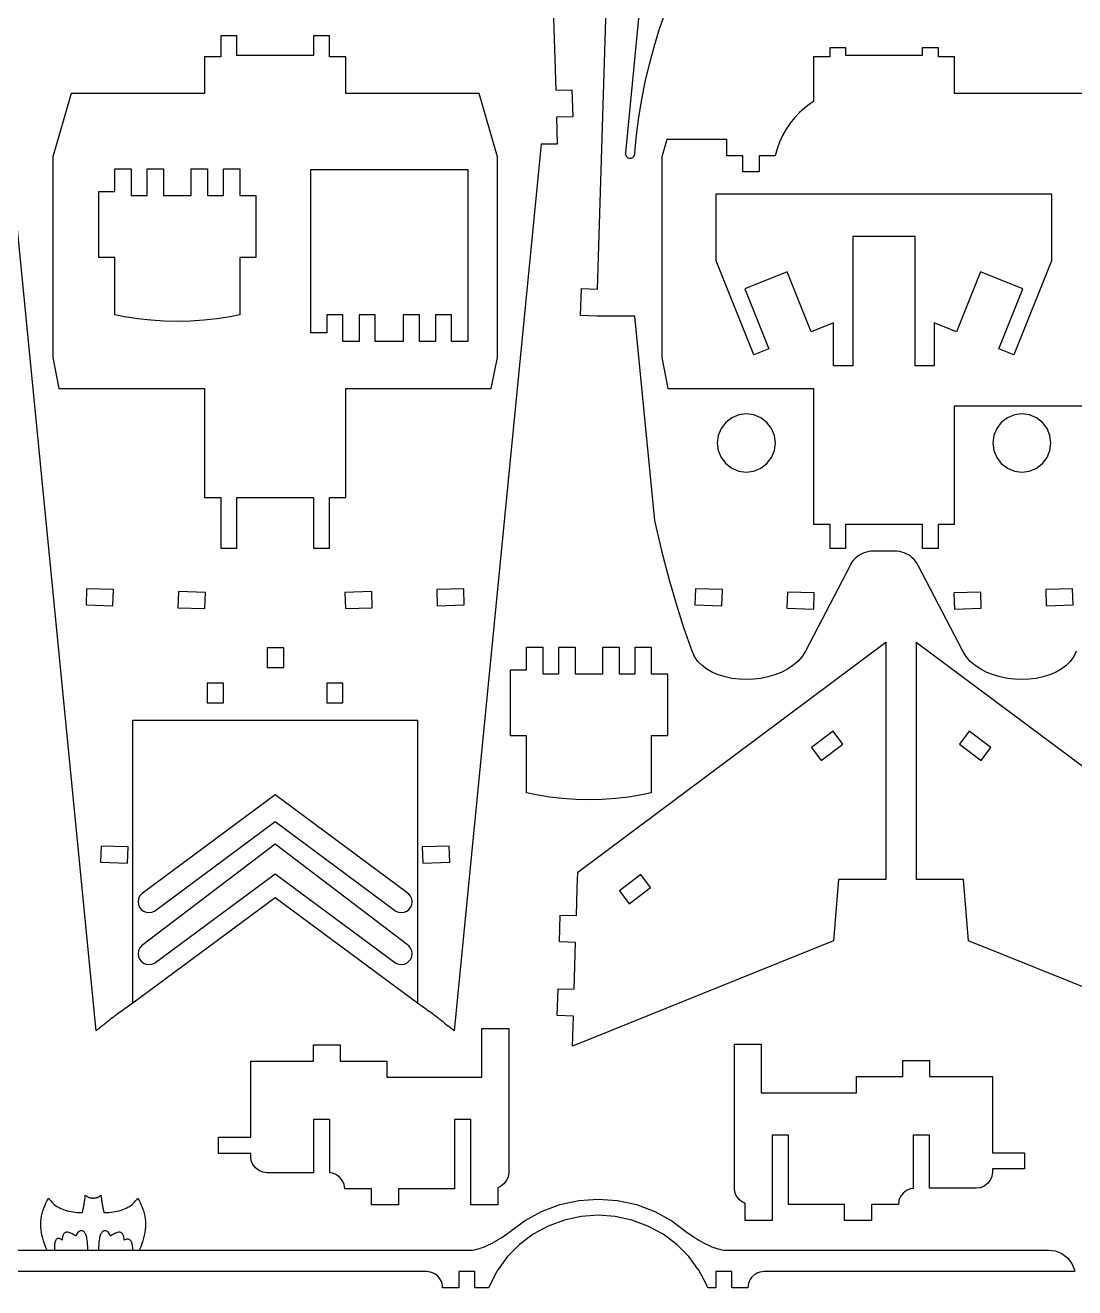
# Model space of a CAD drawing. Extents: x -3458 to 3458, y -2251 to 2251.
# Drawn here: x -2233 to -363, y -2251 to 0 of the extents above; entities that cross this region are included whole.
import ezdxf

# ---------------------------------------------------------------- set-up
doc = ezdxf.new("R2010")
doc.units = 0
doc.header["$MEASUREMENT"] = 0
doc.layers.get('0').update_dxf_attribs({"linetype": 'CONTINUOUS'})

msp = doc.modelspace()

# ---------------------------------------------------------------- linework, layer by layer
for p, q in [((-1044.5, 991.4), (-1163.5, -227.3)), ((-1314.6, 769.4), (-1287.8, -115.6)), ((-1213.2, -470.2), (-1193.3, 188.6)), ((-1103.1, -7.7), (-1092.8, 22.7)), ((-1856, -18.7), (-1884.8, -18.7)), ((-1884.8, -18.7), (-1884.8, -55.7)), ((-1856, -53.7), (-1856, -18.7)), ((-1690.9, -18.7), (-1719.7, -18.7)), ((-1719.7, -18.7), (-1719.7, -53.7)), ((-1690.9, -55.7), (-1690.9, -18.7)), ((-1112.5, -38.4), (-1103.1, -7.7)), ((-1120.8, -69.3), (-1112.5, -38.4)), ((-770.6, -39.7), (-799.4, -39.7)), ((-799.4, -39.7), (-799.4, -55.7)), ((-770.6, -53.7), (-770.6, -39.7)), ((-605.5, -39.7), (-634.3, -39.7)), ((-634.3, -39.7), (-634.3, -53.7)), ((-605.5, -55.7), (-605.5, -39.7)), ((-1884.8, -55.7), (-1913.6, -55.7)), ((-1913.6, -55.7), (-1913.6, -121.1)), ((-1719.7, -53.7), (-1856, -53.7)), ((-1662.1, -55.7), (-1690.9, -55.7)), ((-1662.1, -121.1), (-1662.1, -55.7)), ((-799.4, -55.7), (-828.1, -55.7)), ((-828.1, -55.7), (-828.1, -135.7)), ((-634.3, -53.7), (-770.6, -53.7)), ((-576.7, -55.7), (-605.5, -55.7)), ((-576.7, -121.1), (-576.7, -55.7)), ((-1128, -100.5), (-1120.8, -69.3)), ((-1134.2, -132), (-1128, -100.5)), ((-2151.7, -121.1), (-2184, -234.1)), ((-1913.6, -121.1), (-2151.7, -121.1)), ((-1424, -121.1), (-1662.1, -121.1)), ((-1391.7, -234.1), (-1424, -121.1)), ((-1287.8, -115.6), (-1259, -114.7)), ((-1259, -114.7), (-1257.5, -162.7)), ((-1139.4, -163.6), (-1134.2, -132)), ((-338.6, -121.1), (-576.7, -121.1)), ((-853.1, -155.2), (-861.9, -164.5)), ((-843.5, -146.7), (-853.1, -155.2)), ((-833.3, -138.9), (-843.5, -146.7)), ((-828.1, -135.7), (-833.3, -138.9)), ((-1257.5, -162.7), (-1286.3, -163.6)), ((-1286.3, -163.6), (-1284.9, -211.6)), ((-1143.5, -195.4), (-1139.4, -163.6)), ((-869.9, -174.5), (-877.1, -185.1)), ((-861.9, -164.5), (-869.9, -174.5)), ((-1146.6, -227.3), (-1143.5, -195.4)), ((-883.4, -196.3), (-888.7, -207.9)), ((-877.1, -185.1), (-883.4, -196.3)), ((-2106.8, -1793), (-2262.1, -211.6)), ((-1313.6, -211.6), (-1468.9, -1793)), ((-1284.9, -211.6), (-1313.6, -211.6)), ((-1089.8, -203.5), (-1098.6, -234.1)), ((-982.8, -203.5), (-1089.8, -203.5)), ((-982.8, -232.3), (-982.8, -203.5)), ((-893.1, -220), (-896.4, -232.3)), ((-888.7, -207.9), (-893.1, -220)), ((-2184, -234.1), (-2184, -592.2)), ((-1391.7, -592.2), (-1391.7, -234.1)), ((-1163.5, -227.3), (-1163.4, -229.7)), ((-1163.4, -229.7), (-1162.7, -231.9)), ((-1162.7, -231.9), (-1161.4, -233.9)), ((-1161.4, -233.9), (-1159.5, -235.4)), ((-1159.5, -235.4), (-1157.4, -236.4)), ((-1157.4, -236.4), (-1155, -236.7)), ((-1155, -236.7), (-1152.7, -236.4)), ((-1152.7, -236.4), (-1150.5, -235.4)), ((-1150.5, -235.4), (-1148.7, -233.9)), ((-1148.7, -233.9), (-1147.4, -231.9)), ((-1147.4, -231.9), (-1146.7, -229.7)), ((-1146.7, -229.7), (-1146.6, -227.3)), ((-1098.6, -234.1), (-1098.6, -592.2)), ((-954, -232.3), (-982.8, -232.3)), ((-954, -261.1), (-954, -232.3)), ((-896.4, -232.3), (-925.2, -232.3)), ((-925.2, -232.3), (-925.2, -261.1)), ((-2073.4, -296.3), (-2073.4, -255.8)), ((-2073.4, -255.8), (-2044.6, -255.8)), ((-2044.6, -255.8), (-2044.6, -303.2)), ((-2015.8, -303.2), (-2015.8, -255.8)), ((-2015.8, -255.8), (-1987, -255.8)), ((-1987, -255.8), (-1987, -303.2)), ((-1937.3, -303.2), (-1937.3, -255.8)), ((-1937.3, -255.8), (-1908.5, -255.8)), ((-1908.5, -255.8), (-1908.5, -303.2)), ((-1879.7, -303.2), (-1879.7, -255.8)), ((-1879.7, -255.8), (-1850.9, -255.8)), ((-1850.9, -255.8), (-1850.9, -303.2)), ((-1724.5, -548.3), (-1724.5, -256.9)), ((-1724.5, -256.9), (-1444.4, -256.9)), ((-1444.4, -256.9), (-1444.4, -563.4)), ((-925.2, -261.1), (-954, -261.1)), ((-2102.2, -413.7), (-2102.2, -296.3)), ((-2102.2, -296.3), (-2073.4, -296.3)), ((-2044.6, -303.2), (-2015.8, -303.2)), ((-1987, -303.2), (-1937.3, -303.2)), ((-1908.5, -303.2), (-1879.7, -303.2)), ((-1850.9, -303.2), (-1822.1, -303.2)), ((-1822.1, -303.2), (-1822.1, -413.7)), ((-1001.8, -419.7), (-1001.8, -300.1)), ((-1001.8, -300.1), (-403.9, -300.1)), ((-403.9, -300.1), (-403.9, -419.7)), ((-647.3, -376.3), (-758.4, -376.3)), ((-758.4, -376.3), (-758.4, -607.1)), ((-647.3, -607.1), (-647.3, -376.3)), ((-2073.4, -413.7), (-2102.2, -413.7)), ((-2073.4, -515.7), (-2073.4, -413.7)), ((-1822.1, -413.7), (-1850.9, -413.7)), ((-1850.9, -413.7), (-1850.9, -515.7)), ((-934.7, -587.2), (-1001.8, -419.7)), ((-403.9, -419.7), (-471.1, -587.2)), ((-875.1, -439.3), (-950.9, -469.6)), ((-832.3, -546.2), (-875.1, -439.3)), ((-530.6, -439.3), (-573.5, -546.2)), ((-454.9, -469.6), (-530.6, -439.3)), ((-1243.5, -517.3), (-1242, -469.3)), ((-1242, -469.3), (-1213.2, -470.2)), ((-950.9, -469.6), (-908, -576.6)), ((-497.8, -576.6), (-454.9, -469.6)), ((-2056.1, -519.3), (-2073.4, -515.7)), ((-1850.9, -515.7), (-1868.2, -519.3)), ((-1666.9, -515.9), (-1695.7, -515.9)), ((-1695.7, -515.9), (-1695.7, -548.3)), ((-1666.9, -563.4), (-1666.9, -515.9)), ((-1609.3, -515.9), (-1638.1, -515.9)), ((-1638.1, -515.9), (-1638.1, -563.4)), ((-1609.3, -563.4), (-1609.3, -515.9)), ((-1530.8, -515.9), (-1559.6, -515.9)), ((-1559.6, -515.9), (-1559.6, -563.4)), ((-1530.8, -563.4), (-1530.8, -515.9)), ((-1473.2, -515.9), (-1502, -515.9)), ((-1502, -515.9), (-1502, -563.4)), ((-1473.2, -563.4), (-1473.2, -515.9)), ((-1214.7, -518.2), (-1243.5, -517.3)), ((-2032.8, -522.9), (-2056.1, -519.3)), ((-2009.3, -525.6), (-2032.8, -522.9)), ((-1985.8, -527.2), (-2009.3, -525.6)), ((-1962.1, -527.7), (-1985.8, -527.2)), ((-1938.5, -527.2), (-1962.1, -527.7)), ((-1915, -525.6), (-1938.5, -527.2)), ((-1891.5, -522.9), (-1915, -525.6)), ((-1868.2, -519.3), (-1891.5, -522.9)), ((-1146.6, -518.2), (-1214.7, -518.2)), ((-1110.8, -882.6), (-1146.6, -518.2)), ((-792.6, -530.3), (-832.3, -546.2)), ((-792.6, -607.1), (-792.6, -530.3)), ((-573.5, -546.2), (-613.1, -530.3)), ((-613.1, -530.3), (-613.1, -607.1)), ((-1695.7, -548.3), (-1724.5, -548.3)), ((-1638.1, -563.4), (-1666.9, -563.4)), ((-1559.6, -563.4), (-1609.3, -563.4)), ((-1502, -563.4), (-1530.8, -563.4)), ((-1444.4, -563.4), (-1473.2, -563.4)), ((-908, -576.6), (-934.7, -587.2)), ((-471.1, -587.2), (-497.8, -576.6)), ((-2184, -592.2), (-2173.2, -647.3)), ((-1402.5, -647.3), (-1391.7, -592.2)), ((-1098.6, -592.2), (-1087.8, -647.3)), ((-758.4, -607.1), (-792.6, -607.1)), ((-613.1, -607.1), (-647.3, -607.1)), ((-2173.2, -647.3), (-1913.6, -647.3)), ((-1913.6, -647.3), (-1913.6, -841.9)), ((-1662.1, -841.9), (-1662.1, -647.3)), ((-1662.1, -647.3), (-1402.5, -647.3)), ((-1087.8, -647.3), (-828.2, -647.3)), ((-828.2, -647.3), (-828.2, -889.2)), ((-961.5, -694.4), (-974, -699.6)), ((-948, -692.7), (-961.5, -694.4)), ((-934.6, -694.4), (-948, -692.7)), ((-922.1, -699.6), (-934.6, -694.4)), ((-576.7, -889.2), (-576.7, -678.2)), ((-576.7, -678.2), (-317.1, -678.2)), ((-470.2, -694.4), (-482.7, -699.6)), ((-456.8, -692.7), (-470.2, -694.4)), ((-443.4, -694.4), (-456.8, -692.7)), ((-430.9, -699.6), (-443.4, -694.4)), ((-992.9, -718.6), (-998.1, -731.1)), ((-984.7, -707.9), (-992.9, -718.6)), ((-974, -699.6), (-984.7, -707.9)), ((-911.4, -707.9), (-922.1, -699.6)), ((-903.1, -718.6), (-911.4, -707.9)), ((-898, -731.1), (-903.1, -718.6)), ((-501.7, -718.6), (-506.9, -731.1)), ((-493.5, -707.9), (-501.7, -718.6)), ((-482.7, -699.6), (-493.5, -707.9)), ((-420.1, -707.9), (-430.9, -699.6)), ((-411.9, -718.6), (-420.1, -707.9)), ((-406.7, -731.1), (-411.9, -718.6)), ((-998.1, -731.1), (-999.9, -744.5)), ((-896.2, -744.5), (-898, -731.1)), ((-506.9, -731.1), (-508.6, -744.5)), ((-405, -744.5), (-406.7, -731.1)), ((-999.9, -744.5), (-998.1, -757.9)), ((-998.1, -757.9), (-992.9, -770.4)), ((-903.1, -770.4), (-898, -757.9)), ((-898, -757.9), (-896.2, -744.5)), ((-508.6, -744.5), (-506.9, -757.9)), ((-506.9, -757.9), (-501.7, -770.4)), ((-411.9, -770.4), (-406.7, -757.9)), ((-406.7, -757.9), (-405, -744.5)), ((-992.9, -770.4), (-984.7, -781.2)), ((-984.7, -781.2), (-974, -789.4)), ((-922.1, -789.4), (-911.4, -781.2)), ((-911.4, -781.2), (-903.1, -770.4)), ((-501.7, -770.4), (-493.5, -781.2)), ((-493.5, -781.2), (-482.7, -789.4)), ((-430.9, -789.4), (-420.1, -781.2)), ((-420.1, -781.2), (-411.9, -770.4)), ((-974, -789.4), (-961.5, -794.6)), ((-961.5, -794.6), (-948, -796.4)), ((-948, -796.4), (-934.6, -794.6)), ((-934.6, -794.6), (-922.1, -789.4)), ((-482.7, -789.4), (-470.2, -794.6)), ((-470.2, -794.6), (-456.8, -796.4)), ((-456.8, -796.4), (-443.4, -794.6)), ((-443.4, -794.6), (-430.9, -789.4)), ((-1913.6, -841.9), (-1884.8, -841.9)), ((-1884.8, -841.9), (-1884.8, -932)), ((-1856, -932), (-1856, -841.9)), ((-1856, -841.9), (-1719.7, -841.9)), ((-1719.7, -841.9), (-1719.7, -932)), ((-1690.9, -932), (-1690.9, -841.9)), ((-1690.9, -841.9), (-1662.1, -841.9)), ((-1106.4, -903.6), (-1110.8, -882.6)), ((-828.2, -889.2), (-799.3, -889.2)), ((-799.3, -889.2), (-799.3, -932)), ((-770.5, -932), (-770.5, -889.2)), ((-770.5, -889.2), (-634.3, -889.2)), ((-634.3, -889.2), (-634.3, -932)), ((-605.5, -932), (-605.5, -889.2)), ((-605.5, -889.2), (-576.7, -889.2)), ((-1096.2, -946.6), (-1106.4, -903.6)), ((-1884.8, -932), (-1856, -932)), ((-1719.7, -932), (-1690.9, -932)), ((-799.3, -932), (-770.5, -932)), ((-745.7, -944.1), (-749.3, -946.5)), ((-741.9, -942), (-745.7, -944.1)), ((-738, -940.3), (-741.9, -942)), ((-733.9, -938.9), (-738, -940.3)), ((-729.7, -938), (-733.9, -938.9)), ((-725.4, -937.4), (-729.7, -938)), ((-679.5, -937.4), (-725.4, -937.4)), ((-675.2, -938), (-679.5, -937.4)), ((-671, -938.9), (-675.2, -938)), ((-666.9, -940.3), (-671, -938.9)), ((-662.9, -942), (-666.9, -940.3)), ((-659.2, -944.1), (-662.9, -942)), ((-655.6, -946.5), (-659.2, -944.1)), ((-634.3, -932), (-605.5, -932)), ((-1085, -989.4), (-1096.2, -946.6)), ((-763.1, -962.8), (-842.6, -1115.8)), ((-761, -959), (-763.1, -962.8)), ((-758.5, -955.5), (-761, -959)), ((-755.7, -952.2), (-758.5, -955.5)), ((-752.6, -949.2), (-755.7, -952.2)), ((-749.3, -946.5), (-752.6, -949.2)), ((-652.2, -949.2), (-655.6, -946.5)), ((-649.1, -952.2), (-652.2, -949.2)), ((-646.3, -955.5), (-649.1, -952.2)), ((-643.9, -959), (-646.3, -955.5)), ((-641.7, -962.8), (-643.9, -959)), ((-562.2, -1115.8), (-641.7, -962.8)), ((-1072.7, -1031.9), (-1085, -989.4)), ((-2124, -1004.4), (-2124.9, -1033.2)), ((-2076, -1005.9), (-2124, -1004.4)), ((-2076.9, -1034.7), (-2076, -1005.9)), ((-1960.2, -1009.5), (-1961.1, -1038.3)), ((-1912.2, -1011), (-1960.2, -1009.5)), ((-1913.1, -1039.8), (-1912.2, -1011)), ((-1615.5, -1009.5), (-1663.5, -1011)), ((-1663.5, -1011), (-1662.6, -1039.8)), ((-1614.6, -1038.3), (-1615.5, -1009.5)), ((-1451.7, -1004.4), (-1499.7, -1005.9)), ((-1499.7, -1005.9), (-1498.8, -1034.7)), ((-1450.8, -1033.2), (-1451.7, -1004.4)), ((-1038.6, -1004.4), (-1039.5, -1033.2)), ((-990.6, -1005.9), (-1038.6, -1004.4)), ((-991.5, -1034.7), (-990.6, -1005.9)), ((-874.8, -1010.4), (-875.7, -1039.2)), ((-826.8, -1011.9), (-874.8, -1010.4)), ((-827.7, -1040.7), (-826.8, -1011.9)), ((-530, -1010.4), (-578, -1011.9)), ((-578, -1011.9), (-577.1, -1040.7)), ((-529.2, -1039.2), (-530, -1010.4)), ((-366.3, -1004.4), (-414.2, -1005.9)), ((-414.2, -1005.9), (-413.3, -1034.7)), ((-365.3, -1033.2), (-366.3, -1004.4)), ((-2124.9, -1033.2), (-2076.9, -1034.7)), ((-1498.8, -1034.7), (-1450.8, -1033.2)), ((-1059.2, -1074), (-1072.7, -1031.9)), ((-1039.5, -1033.2), (-991.5, -1034.7)), ((-413.3, -1034.7), (-365.3, -1033.2)), ((-1961.1, -1038.3), (-1913.1, -1039.8)), ((-1662.6, -1039.8), (-1614.6, -1038.3)), ((-875.7, -1039.2), (-827.7, -1040.7)), ((-577.1, -1040.7), (-529.2, -1039.2)), ((-1044.8, -1115.8), (-1059.2, -1074)), ((-1248.4, -1509.7), (-699.1, -1099.4)), ((-699.1, -1099.4), (-699.1, -1522.8)), ((-645.2, -1099.4), (-95.8, -1509.7)), ((-645.2, -1099.4), (-645.2, -1522.8)), ((-1772.5, -1110), (-1802.3, -1110)), ((-1802.3, -1110), (-1802.3, -1145)), ((-1772.5, -1145), (-1772.5, -1110)), ((-1339.7, -1149.2), (-1339.7, -1108.7)), ((-1339.7, -1108.7), (-1310.9, -1108.7)), ((-1310.9, -1108.7), (-1310.9, -1156.1)), ((-1282.1, -1156.1), (-1282.1, -1108.7)), ((-1282.1, -1108.7), (-1253.3, -1108.7)), ((-1253.3, -1108.7), (-1253.3, -1156.1)), ((-1203.7, -1156.1), (-1203.7, -1108.7)), ((-1203.7, -1108.7), (-1174.9, -1108.7)), ((-1174.9, -1108.7), (-1174.9, -1156.1)), ((-1146.1, -1156.1), (-1146.1, -1108.7)), ((-1146.1, -1108.7), (-1117.3, -1108.7)), ((-1117.3, -1108.7), (-1117.3, -1156.1)), ((-1040.4, -1125.4), (-1044.8, -1115.8)), ((-1034.4, -1134), (-1040.4, -1125.4)), ((-848.6, -1125.4), (-856.1, -1134)), ((-842.6, -1115.8), (-848.6, -1125.4)), ((-556.2, -1125.4), (-562.2, -1115.8)), ((-548.7, -1134), (-556.2, -1125.4)), ((-364.4, -1125.4), (-370.5, -1134)), ((-360.1, -1115.8), (-364.4, -1125.4)), ((-1802.3, -1145), (-1772.5, -1145)), ((-1026.9, -1141.5), (-1034.4, -1134)), ((-1018.2, -1148.1), (-1026.9, -1141.5)), ((-1008.3, -1153.6), (-1018.2, -1148.1)), ((-874.8, -1148.1), (-885.6, -1153.6)), ((-864.9, -1141.5), (-874.8, -1148.1)), ((-856.1, -1134), (-864.9, -1141.5)), ((-540, -1141.5), (-548.7, -1134)), ((-530.1, -1148.1), (-540, -1141.5)), ((-519.2, -1153.6), (-530.1, -1148.1)), ((-386.7, -1148.1), (-396.6, -1153.6)), ((-377.9, -1141.5), (-386.7, -1148.1)), ((-370.5, -1134), (-377.9, -1141.5)), ((-1368.5, -1266.6), (-1368.5, -1149.2)), ((-1368.5, -1149.2), (-1339.7, -1149.2)), ((-1310.9, -1156.1), (-1282.1, -1156.1)), ((-1253.3, -1156.1), (-1203.7, -1156.1)), ((-1174.9, -1156.1), (-1146.1, -1156.1)), ((-1117.3, -1156.1), (-1088.5, -1156.1)), ((-1088.5, -1156.1), (-1088.5, -1266.6)), ((-997.4, -1158.2), (-1008.3, -1153.6)), ((-985.8, -1161.7), (-997.4, -1158.2)), ((-973.6, -1164.2), (-985.8, -1161.7)), ((-960.9, -1165.7), (-973.6, -1164.2)), ((-948, -1166.2), (-960.9, -1165.7)), ((-935, -1165.7), (-948, -1166.2)), ((-922.1, -1164.2), (-935, -1165.7)), ((-909.5, -1161.7), (-922.1, -1164.2)), ((-897.2, -1158.2), (-909.5, -1161.7)), ((-885.6, -1153.6), (-897.2, -1158.2)), ((-507.6, -1158.2), (-519.2, -1153.6)), ((-495.4, -1161.7), (-507.6, -1158.2)), ((-482.7, -1164.2), (-495.4, -1161.7)), ((-469.8, -1165.7), (-482.7, -1164.2)), ((-456.8, -1166.2), (-469.8, -1165.7)), ((-443.9, -1165.7), (-456.8, -1166.2)), ((-431.3, -1164.2), (-443.9, -1165.7)), ((-419, -1161.7), (-431.3, -1164.2)), ((-407.4, -1158.2), (-419, -1161.7)), ((-396.6, -1153.6), (-407.4, -1158.2)), ((-1880, -1172.8), (-1908.8, -1172.8)), ((-1908.8, -1172.8), (-1908.8, -1207.7)), ((-1880, -1207.7), (-1880, -1172.8)), ((-1695.7, -1172.8), (-1695.7, -1207.7)), ((-1666.9, -1172.8), (-1695.7, -1172.8)), ((-1666.9, -1207.7), (-1666.9, -1172.8)), ((-1908.8, -1207.7), (-1880, -1207.7)), ((-1695.7, -1207.7), (-1666.9, -1207.7)), ((-2041.6, -1238.5), (-1534.1, -1238.5)), ((-2041.6, -1743.5), (-2041.6, -1238.5)), ((-1534.1, -1238.5), (-1534.1, -1743.5)), ((-793.4, -1258.6), (-831.9, -1287.3)), ((-776.2, -1281.7), (-793.4, -1258.6)), ((-550.8, -1258.6), (-568, -1281.7)), ((-512.4, -1287.3), (-550.8, -1258.6)), ((-1339.7, -1266.6), (-1368.5, -1266.6)), ((-1339.7, -1368.6), (-1339.7, -1266.6)), ((-1088.5, -1266.6), (-1117.3, -1266.6)), ((-1117.3, -1266.6), (-1117.3, -1368.6)), ((-814.7, -1310.4), (-776.2, -1281.7)), ((-568, -1281.7), (-529.6, -1310.4)), ((-831.9, -1287.3), (-814.7, -1310.4)), ((-529.6, -1310.4), (-512.4, -1287.3)), ((-1787.8, -1372.2), (-2022.3, -1545.8)), ((-1553.4, -1545.8), (-1787.8, -1372.2)), ((-1322.4, -1372.1), (-1339.7, -1368.6)), ((-1299.1, -1375.8), (-1322.4, -1372.1)), ((-1134.5, -1372.1), (-1157.8, -1375.8)), ((-1117.3, -1368.6), (-1134.5, -1372.1)), ((-1275.6, -1378.5), (-1299.1, -1375.8)), ((-1252.1, -1380), (-1275.6, -1378.5)), ((-1228.5, -1380.6), (-1252.1, -1380)), ((-1204.9, -1380), (-1228.5, -1380.6)), ((-1181.3, -1378.5), (-1204.9, -1380)), ((-1157.8, -1375.8), (-1181.3, -1378.5)), ((-2003.1, -1579.3), (-1787.8, -1419.5)), ((-1787.8, -1419.5), (-1572.6, -1579.3)), ((-2098.1, -1463.3), (-2099, -1492.1)), ((-2050.1, -1464.8), (-2098.1, -1463.3)), ((-1787.8, -1460), (-2026.3, -1641.4)), ((-1549.4, -1641.4), (-1787.8, -1460)), ((-1477.6, -1463.3), (-1525.6, -1464.8)), ((-1476.7, -1492.1), (-1477.6, -1463.3)), ((-2051, -1493.5), (-2050.1, -1464.8)), ((-1525.6, -1464.8), (-1524.7, -1493.5)), ((-2099, -1492.1), (-2051, -1493.5)), ((-1524.7, -1493.5), (-1476.7, -1492.1)), ((-2003.1, -1672), (-1787.8, -1512.7)), ((-1787.8, -1512.7), (-1572.6, -1672)), ((-1249.3, -1538.2), (-1248.4, -1509.7)), ((-1135.8, -1514.2), (-1174.2, -1543)), ((-1118.5, -1537.3), (-1135.8, -1514.2)), ((-783.6, -1522.8), (-792.5, -1632)), ((-699.1, -1522.8), (-783.6, -1522.8)), ((-560.6, -1522.8), (-645.2, -1522.8)), ((-551.8, -1632), (-560.6, -1522.8)), ((-2029.4, -1552.8), (-2031.4, -1557.5)), ((-2026.3, -1548.8), (-2029.4, -1552.8)), ((-2022.3, -1545.8), (-2026.3, -1548.8)), ((-1549.4, -1548.8), (-1553.4, -1545.8)), ((-1546.3, -1552.8), (-1549.4, -1548.8)), ((-1544.3, -1557.5), (-1546.3, -1552.8)), ((-1250.8, -1587.1), (-1249.3, -1539.1)), ((-1249.3, -1539.1), (-1249.3, -1538.2)), ((-1174.2, -1543), (-1157, -1566.1)), ((-1157, -1566.1), (-1118.5, -1537.3)), ((-1787.8, -1555.6), (-2041.6, -1743.5)), ((-2031.4, -1557.5), (-2032, -1562.5)), ((-2032, -1562.5), (-2031.4, -1567.5)), ((-2031.4, -1567.5), (-2029.5, -1572.2)), ((-2029.5, -1572.2), (-2026.4, -1576.2)), ((-1534.1, -1743.5), (-1787.8, -1555.6)), ((-1549.3, -1576.2), (-1546.2, -1572.2)), ((-1546.2, -1572.2), (-1544.3, -1567.5)), ((-1543.7, -1562.5), (-1544.3, -1557.5)), ((-1544.3, -1567.5), (-1543.7, -1562.5)), ((-2026.4, -1576.2), (-2022.4, -1579.3)), ((-2022.4, -1579.3), (-2017.8, -1581.2)), ((-2017.8, -1581.2), (-2012.8, -1581.9)), ((-2012.8, -1581.9), (-2007.8, -1581.2)), ((-2007.8, -1581.2), (-2003.1, -1579.3)), ((-1572.6, -1579.3), (-1567.9, -1581.2)), ((-1567.9, -1581.2), (-1562.9, -1581.9)), ((-1562.9, -1581.9), (-1557.9, -1581.2)), ((-1557.9, -1581.2), (-1553.3, -1579.3)), ((-1553.3, -1579.3), (-1549.3, -1576.2)), ((-1281, -1634.2), (-1279.5, -1586.2)), ((-1279.5, -1586.2), (-1250.8, -1587.1)), ((-2026.3, -1641.4), (-2029.4, -1645.4)), ((-1546.3, -1645.4), (-1549.4, -1641.4)), ((-1252.2, -1635.1), (-1281, -1634.2)), ((-792.5, -1632), (-1257.8, -1820.1)), ((-1254.7, -1718.4), (-1252.2, -1635.1)), ((-86.5, -1820.2), (-551.8, -1632)), ((-2031.4, -1650.1), (-2032, -1655.1)), ((-2032, -1655.1), (-2031.4, -1660.1)), ((-2029.4, -1645.4), (-2031.4, -1650.1)), ((-2031.4, -1660.1), (-2029.5, -1664.8)), ((-2029.5, -1664.8), (-2026.4, -1668.8)), ((-1549.3, -1668.8), (-1546.2, -1664.8)), ((-1544.3, -1650.1), (-1546.3, -1645.4)), ((-1546.2, -1664.8), (-1544.3, -1660.1)), ((-1543.7, -1655.1), (-1544.3, -1650.1)), ((-1544.3, -1660.1), (-1543.7, -1655.1)), ((-2026.4, -1668.8), (-2022.4, -1671.9)), ((-2022.4, -1671.9), (-2017.8, -1673.8)), ((-2017.8, -1673.8), (-2012.8, -1674.5)), ((-2012.8, -1674.5), (-2007.8, -1673.9)), ((-2007.8, -1673.9), (-2003.1, -1672)), ((-1572.6, -1672), (-1567.9, -1673.9)), ((-1567.9, -1673.9), (-1562.9, -1674.5)), ((-1562.9, -1674.5), (-1557.9, -1673.8)), ((-1557.9, -1673.8), (-1553.3, -1671.9)), ((-1553.3, -1671.9), (-1549.3, -1668.8)), ((-1284.9, -1765.5), (-1283.5, -1717.6)), ((-1283.5, -1717.6), (-1254.7, -1718.4)), ((-2057, -1754.3), (-2059.7, -1756.2)), ((-2054.2, -1752.4), (-2057, -1754.3)), ((-2051.5, -1750.6), (-2054.2, -1752.4)), ((-2047.4, -1747.7), (-2051.5, -1750.6)), ((-2041.6, -1743.5), (-2047.4, -1747.7)), ((-1528.3, -1747.7), (-1534.1, -1743.5)), ((-1524.2, -1750.6), (-1528.3, -1747.7)), ((-1521.4, -1752.4), (-1524.2, -1750.6)), ((-1518.7, -1754.3), (-1521.4, -1752.4)), ((-1516, -1756.2), (-1518.7, -1754.3)), ((-2087.1, -1776.8), (-2089.9, -1779.1)), ((-2084.4, -1774.7), (-2087.1, -1776.8)), ((-2081.6, -1772.5), (-2084.4, -1774.7)), ((-2078.8, -1770.4), (-2081.6, -1772.5)), ((-2076.1, -1768.2), (-2078.8, -1770.4)), ((-2073.3, -1766.2), (-2076.1, -1768.2)), ((-2070.6, -1764.1), (-2073.3, -1766.2)), ((-2067.8, -1762.1), (-2070.6, -1764.1)), ((-2065.1, -1760.1), (-2067.8, -1762.1)), ((-2062.4, -1758.1), (-2065.1, -1760.1)), ((-2059.7, -1756.2), (-2062.4, -1758.1)), ((-1513.3, -1758.1), (-1516, -1756.2)), ((-1510.6, -1760.1), (-1513.3, -1758.1)), ((-1507.8, -1762.1), (-1510.6, -1760.1)), ((-1505.1, -1764.1), (-1507.8, -1762.1)), ((-1502.4, -1766.2), (-1505.1, -1764.1)), ((-1499.6, -1768.2), (-1502.4, -1766.2)), ((-1496.8, -1770.4), (-1499.6, -1768.2)), ((-1494.1, -1772.5), (-1496.8, -1770.4)), ((-1491.3, -1774.7), (-1494.1, -1772.5)), ((-1488.5, -1776.8), (-1491.3, -1774.7)), ((-1485.8, -1779.1), (-1488.5, -1776.8)), ((-1256.2, -1766.4), (-1284.9, -1765.5)), ((-1257.8, -1820.1), (-1256.2, -1766.4)), ((-2103.9, -1790.6), (-2106.8, -1793)), ((-2101.1, -1788.2), (-2103.9, -1790.6)), ((-2098.3, -1785.9), (-2101.1, -1788.2)), ((-2095.5, -1783.6), (-2098.3, -1785.9)), ((-2092.7, -1781.3), (-2095.5, -1783.6)), ((-2089.9, -1779.1), (-2092.7, -1781.3)), ((-1485.8, -1779.1), (-1480.2, -1783.6)), ((-1477.4, -1785.9), (-1480.2, -1783.6)), ((-1474.6, -1788.2), (-1477.4, -1785.9)), ((-1471.8, -1790.6), (-1474.6, -1788.2)), ((-1468.9, -1793), (-1471.8, -1790.6)), ((-1419.5, -1875.2), (-1419.5, -1788.6)), ((-1419.5, -1788.6), (-1371.5, -1788.6)), ((-1371.5, -1788.6), (-1371.5, -2045.4)), ((-1719.7, -1846.6), (-1719.7, -1817.8)), ((-1719.7, -1817.8), (-1671.7, -1817.8)), ((-1671.7, -1817.8), (-1671.7, -1846.6)), ((-969.3, -2073.2), (-969.3, -1816.5)), ((-969.3, -1816.5), (-921.3, -1816.5)), ((-921.3, -1816.5), (-921.3, -1903)), ((-669.2, -1874.4), (-669.2, -1845.6)), ((-669.2, -1845.6), (-621.2, -1845.6)), ((-621.2, -1845.6), (-621.2, -1874.4)), ((-1831.4, -1982.4), (-1831.4, -1846.6)), ((-1831.4, -1846.6), (-1719.7, -1846.6)), ((-1671.7, -1846.6), (-1589, -1846.6)), ((-1589, -1846.6), (-1589, -1875.2)), ((-1589, -1875.2), (-1419.5, -1875.2)), ((-751.8, -1903), (-751.8, -1874.4)), ((-751.8, -1874.4), (-669.2, -1874.4)), ((-621.2, -1874.4), (-509.4, -1874.4)), ((-509.4, -1874.4), (-509.4, -2010.3)), ((-921.3, -1903), (-751.8, -1903)), ((-1690.5, -1950.9), (-1719.3, -1950.9)), ((-1719.3, -1950.9), (-1719.3, -2045.7)), ((-1690.5, -2046), (-1690.5, -1950.9)), ((-1439.1, -1950.8), (-1468, -1950.8)), ((-1468, -1950.8), (-1468, -2074.5)), ((-1439.1, -2103.3), (-1439.1, -1950.8)), ((-872.9, -1978.7), (-901.7, -1978.7)), ((-901.7, -1978.7), (-901.7, -2131.1)), ((-872.9, -2102.3), (-872.9, -1978.7)), ((-621.5, -1978.8), (-650.3, -1978.8)), ((-650.3, -1978.8), (-650.3, -2073.8)), ((-621.5, -2073.5), (-621.5, -1978.8)), ((-1889, -1982.4), (-1831.4, -1982.4)), ((-1889, -2011.2), (-1889, -1982.4)), ((-1831.4, -2011.2), (-1889, -2011.2)), ((-1831.4, -2016.9), (-1831.4, -2011.2)), ((-1830.4, -2024.4), (-1831.4, -2016.9)), ((-1827.5, -2031.3), (-1830.4, -2024.4)), ((-509.4, -2010.3), (-451.9, -2010.3)), ((-451.9, -2010.3), (-451.9, -2039.1)), ((-1822.9, -2037.3), (-1827.5, -2031.3)), ((-1817, -2041.8), (-1822.9, -2037.3)), ((-1810, -2044.7), (-1817, -2041.8)), ((-1802.6, -2045.7), (-1810, -2044.7)), ((-1719.3, -2045.7), (-1802.6, -2045.7)), ((-1685.3, -2046.7), (-1690.5, -2046)), ((-1678.3, -2049.6), (-1685.3, -2046.7)), ((-1371.5, -2045.4), (-1372.5, -2052.8)), ((-509.4, -2044.7), (-510.4, -2052.2)), ((-451.9, -2039.1), (-509.4, -2039.1)), ((-509.4, -2039.1), (-509.4, -2044.7)), ((-1672.4, -2054.1), (-1678.3, -2049.6)), ((-1667.8, -2060.1), (-1672.4, -2054.1)), ((-1664.9, -2067), (-1667.8, -2060.1)), ((-1663.9, -2074.5), (-1664.9, -2067)), ((-1385.9, -2070.3), (-1391.1, -2072.5)), ((-1380, -2065.8), (-1385.9, -2070.3)), ((-1375.4, -2059.8), (-1380, -2065.8)), ((-1372.5, -2052.8), (-1375.4, -2059.8)), ((-523.8, -2069.7), (-530.8, -2072.5)), ((-517.9, -2065.1), (-523.8, -2069.7)), ((-513.3, -2059.1), (-517.9, -2065.1)), ((-510.4, -2052.2), (-513.3, -2059.1)), ((-2194.1, -2095.4), (-2191.5, -2090.9)), ((-2191.5, -2090.9), (-2189.8, -2093.4)), ((-2189.8, -2093.4), (-2187.9, -2095.8)), ((-2127.1, -2094.3), (-2126.7, -2090.9)), ((-2126.7, -2090.9), (-2126.4, -2089.1)), ((-2126.4, -2089.1), (-2126.2, -2087.3)), ((-2126.2, -2087.3), (-2126, -2085.5)), ((-2126, -2085.5), (-2125.6, -2086)), ((-2125.6, -2086), (-2125.2, -2086.5)), ((-2125.2, -2086.5), (-2124.7, -2087)), ((-2124.7, -2087), (-2124.2, -2087.4)), ((-2124.2, -2087.4), (-2123.7, -2087.8)), ((-2123.7, -2087.8), (-2123.1, -2088.2)), ((-2123.1, -2088.2), (-2122.5, -2088.6)), ((-2122.5, -2088.6), (-2121.9, -2088.9)), ((-2121.9, -2088.9), (-2121.3, -2089.3)), ((-2121.3, -2089.3), (-2120.6, -2089.5)), ((-2120.6, -2089.5), (-2119.9, -2089.8)), ((-2119.9, -2089.8), (-2119.1, -2090)), ((-2119.1, -2090), (-2118.4, -2090.2)), ((-2118.4, -2090.2), (-2117.6, -2090.4)), ((-2117.6, -2090.4), (-2116.8, -2090.6)), ((-2116.8, -2090.6), (-2115.9, -2090.7)), ((-2115.9, -2090.7), (-2115, -2090.8)), ((-2115, -2090.8), (-2114.1, -2090.8)), ((-2114.1, -2090.8), (-2113.2, -2090.9)), ((-2113.2, -2090.9), (-2112.2, -2090.9)), ((-2112.2, -2090.9), (-2111.2, -2090.9)), ((-2111.2, -2090.9), (-2110.3, -2090.8)), ((-2110.3, -2090.8), (-2109.4, -2090.8)), ((-2109.4, -2090.8), (-2108.5, -2090.7)), ((-2108.5, -2090.7), (-2107.6, -2090.6)), ((-2107.6, -2090.6), (-2106.8, -2090.4)), ((-2106.8, -2090.4), (-2106, -2090.2)), ((-2106, -2090.2), (-2105.3, -2090)), ((-2105.3, -2090), (-2104.5, -2089.8)), ((-2104.5, -2089.8), (-2103.8, -2089.5)), ((-2103.8, -2089.5), (-2103.2, -2089.3)), ((-2103.2, -2089.3), (-2102.5, -2088.9)), ((-2102.5, -2088.9), (-2101.9, -2088.6)), ((-2101.9, -2088.6), (-2101.3, -2088.2)), ((-2101.3, -2088.2), (-2100.7, -2087.8)), ((-2100.7, -2087.8), (-2100.2, -2087.4)), ((-2100.2, -2087.4), (-2099.7, -2087)), ((-2099.7, -2087), (-2099.2, -2086.5)), ((-2099.2, -2086.5), (-2098.8, -2086)), ((-2098.8, -2086), (-2098.4, -2085.5)), ((-2098.4, -2085.5), (-2098.2, -2087.3)), ((-2098.2, -2087.3), (-2098, -2089.1)), ((-2098, -2089.1), (-2097.5, -2092.6)), ((-2097.5, -2092.6), (-2097.3, -2094.3)), ((-2036.5, -2095.8), (-2034.6, -2093.4)), ((-2034.6, -2093.4), (-2032.9, -2090.9)), ((-2032.9, -2090.9), (-2030.3, -2095.4)), ((-1615.9, -2074.5), (-1663.9, -2074.5)), ((-1615.9, -2103.3), (-1615.9, -2074.5)), ((-1468, -2074.5), (-1567.9, -2074.5)), ((-1567.9, -2074.5), (-1567.9, -2103.3)), ((-1391.1, -2072.5), (-1391.1, -2103.3)), ((-1246.6, -2095.3), (-1212.1, -2092.8)), ((-1212.1, -2092.8), (-1177.6, -2095.3)), ((-968.3, -2080.7), (-969.3, -2073.2)), ((-965.4, -2087.6), (-968.3, -2080.7)), ((-960.9, -2093.6), (-965.4, -2087.6)), ((-954.9, -2098.2), (-960.9, -2093.6)), ((-673.1, -2087.9), (-675.9, -2094.9)), ((-668.5, -2082), (-673.1, -2087.9)), ((-662.5, -2077.4), (-668.5, -2082)), ((-655.6, -2074.5), (-662.5, -2077.4)), ((-650.3, -2073.8), (-655.6, -2074.5)), ((-538.3, -2073.5), (-621.5, -2073.5)), ((-530.8, -2072.5), (-538.3, -2073.5)), ((-2203.1, -2118.5), (-2201.8, -2113.8)), ((-2201.8, -2113.8), (-2200.3, -2109.1)), ((-2200.3, -2109.1), (-2198.5, -2104.5)), ((-2198.5, -2104.5), (-2196.4, -2099.9)), ((-2196.4, -2099.9), (-2194.1, -2095.4)), ((-2187.9, -2095.8), (-2186, -2098)), ((-2186, -2098), (-2183.9, -2100.2)), ((-2183.9, -2100.2), (-2181.6, -2102.2)), ((-2181.6, -2102.2), (-2179.2, -2104)), ((-2179.2, -2104), (-2176.7, -2105.8)), ((-2176.7, -2105.8), (-2174, -2107.4)), ((-2174, -2107.4), (-2171.2, -2108.9)), ((-2171.2, -2108.9), (-2168.3, -2110.2)), ((-2168.3, -2110.2), (-2165.3, -2111.5)), ((-2165.3, -2111.5), (-2162.1, -2112.6)), ((-2162.1, -2112.6), (-2158.7, -2113.5)), ((-2158.7, -2113.5), (-2155.2, -2114.4)), ((-2155.2, -2114.4), (-2151.6, -2115.1)), ((-2151.6, -2115.1), (-2147.9, -2115.7)), ((-2147.9, -2115.7), (-2144, -2116.2)), ((-2144, -2116.2), (-2140, -2116.5)), ((-2131.5, -2116.8), (-2131.2, -2115.5)), ((-2131.2, -2115.5), (-2130.9, -2114.1)), ((-2130.9, -2114.1), (-2130.5, -2112.8)), ((-2130.5, -2112.8), (-2130.2, -2111.4)), ((-2130.2, -2111.4), (-2129.9, -2110)), ((-2129.9, -2110), (-2129.6, -2108.5)), ((-2129.6, -2108.5), (-2129.3, -2107.1)), ((-2129.3, -2107.1), (-2129, -2105.6)), ((-2129, -2105.6), (-2128.7, -2104)), ((-2128.7, -2104), (-2128.4, -2102.5)), ((-2128.4, -2102.5), (-2128.2, -2100.9)), ((-2128.2, -2100.9), (-2127.9, -2099.3)), ((-2127.9, -2099.3), (-2127.6, -2097.7)), ((-2127.6, -2097.7), (-2127.4, -2096)), ((-2127.4, -2096), (-2127.1, -2094.3)), ((-2097.3, -2094.3), (-2097, -2096)), ((-2097, -2096), (-2096.7, -2097.7)), ((-2096.7, -2097.7), (-2096.5, -2099.3)), ((-2096.5, -2099.3), (-2096.2, -2100.9)), ((-2096.2, -2100.9), (-2096, -2102.5)), ((-2096, -2102.5), (-2095.7, -2104)), ((-2095.7, -2104), (-2095.4, -2105.6)), ((-2095.4, -2105.6), (-2095.1, -2107.1)), ((-2095.1, -2107.1), (-2094.8, -2108.5)), ((-2094.8, -2108.5), (-2094.5, -2110)), ((-2094.5, -2110), (-2094.2, -2111.4)), ((-2094.2, -2111.4), (-2093.9, -2112.8)), ((-2093.9, -2112.8), (-2093.5, -2114.1)), ((-2093.5, -2114.1), (-2093.2, -2115.5)), ((-2093.2, -2115.5), (-2092.9, -2116.8)), ((-2084.4, -2116.5), (-2080.4, -2116.2)), ((-2080.4, -2116.2), (-2076.5, -2115.7)), ((-2076.5, -2115.7), (-2072.8, -2115.1)), ((-2072.8, -2115.1), (-2069.2, -2114.4)), ((-2069.2, -2114.4), (-2065.7, -2113.5)), ((-2065.7, -2113.5), (-2062.3, -2112.6)), ((-2062.3, -2112.6), (-2059.2, -2111.5)), ((-2059.2, -2111.5), (-2056.1, -2110.2)), ((-2056.1, -2110.2), (-2053.1, -2108.9)), ((-2053.1, -2108.9), (-2050.4, -2107.4)), ((-2050.4, -2107.4), (-2047.7, -2105.8)), ((-2047.7, -2105.8), (-2045.2, -2104)), ((-2045.2, -2104), (-2042.8, -2102.2)), ((-2042.8, -2102.2), (-2040.6, -2100.2)), ((-2040.6, -2100.2), (-2038.4, -2098)), ((-2038.4, -2098), (-2036.5, -2095.8)), ((-2030.3, -2095.4), (-2028, -2099.9)), ((-2028, -2099.9), (-2025.9, -2104.5)), ((-2025.9, -2104.5), (-2024.1, -2109.1)), ((-2024.1, -2109.1), (-2022.6, -2113.8)), ((-2022.6, -2113.8), (-2021.3, -2118.5)), ((-1567.9, -2103.3), (-1615.9, -2103.3)), ((-1391.1, -2103.3), (-1439.1, -2103.3)), ((-1343.3, -2131.3), (-1312.9, -2114.7)), ((-1312.9, -2114.7), (-1280.5, -2102.6)), ((-1280.5, -2102.6), (-1246.6, -2095.3)), ((-1177.6, -2095.3), (-1143.7, -2102.6)), ((-1143.7, -2102.6), (-1111.3, -2114.7)), ((-1111.3, -2114.7), (-1080.9, -2131.3)), ((-949.8, -2100.3), (-954.9, -2098.2)), ((-949.8, -2131.1), (-949.8, -2100.3)), ((-772.9, -2102.3), (-872.9, -2102.3)), ((-772.9, -2131.1), (-772.9, -2102.3)), ((-676.9, -2102.3), (-724.9, -2102.3)), ((-724.9, -2102.3), (-724.9, -2131.1)), ((-675.9, -2094.9), (-676.9, -2102.3)), ((-2205.4, -2137.6), (-2205.2, -2132.8)), ((-2205.3, -2142.5), (-2205.4, -2137.6)), ((-2205.2, -2132.8), (-2204.8, -2128)), ((-2204.8, -2128), (-2204.1, -2123.2)), ((-2204.1, -2123.2), (-2203.1, -2118.5)), ((-2140, -2116.5), (-2135.8, -2116.7)), ((-2135.8, -2116.7), (-2131.5, -2116.8)), ((-2092.9, -2116.8), (-2088.6, -2116.7)), ((-2088.6, -2116.7), (-2084.4, -2116.5)), ((-2021.3, -2118.5), (-2020.3, -2123.2)), ((-2020.3, -2123.2), (-2019.6, -2128)), ((-2019.6, -2128), (-2019.2, -2132.8)), ((-2019.2, -2132.8), (-2019, -2137.6)), ((-2019, -2137.6), (-2019.1, -2142.5)), ((-1371, -2152.1), (-1343.3, -2131.3)), ((-1272.3, -2130.4), (-1300.9, -2141)), ((-1242.5, -2123.9), (-1272.3, -2130.4)), ((-1212.1, -2121.7), (-1242.5, -2123.9)), ((-1181.7, -2123.9), (-1212.1, -2121.7)), ((-1151.9, -2130.4), (-1181.7, -2123.9)), ((-1123.3, -2141), (-1151.9, -2130.4)), ((-1080.9, -2131.3), (-1053.2, -2152.1)), ((-901.7, -2131.1), (-949.8, -2131.1)), ((-724.9, -2131.1), (-772.9, -2131.1)), ((-2204.9, -2147.4), (-2205.3, -2142.5)), ((-2204.3, -2152.3), (-2204.9, -2147.4)), ((-2203.4, -2157.3), (-2204.3, -2152.3)), ((-2202.2, -2162.4), (-2203.4, -2157.3)), ((-2166.7, -2159.6), (-2167, -2161.5)), ((-2166.3, -2158), (-2166.7, -2159.6)), ((-2165.8, -2156.5), (-2166.3, -2158)), ((-2165.1, -2155.2), (-2165.8, -2156.5)), ((-2164.3, -2154.2), (-2165.1, -2155.2)), ((-2163.4, -2153.3), (-2164.3, -2154.2)), ((-2162.4, -2152.6), (-2163.4, -2153.3)), ((-2161.3, -2152.2), (-2162.4, -2152.6)), ((-2160, -2151.9), (-2161.3, -2152.2)), ((-2158.6, -2151.9), (-2160, -2151.9)), ((-2157.1, -2152), (-2158.6, -2151.9)), ((-2155.5, -2152.3), (-2157.1, -2152)), ((-2153.8, -2152.9), (-2155.5, -2152.3)), ((-2151.9, -2153.6), (-2153.8, -2152.9)), ((-2149.9, -2154.6), (-2151.9, -2153.6)), ((-2147.8, -2155.7), (-2149.9, -2154.6)), ((-2145.6, -2157), (-2147.8, -2155.7)), ((-2143.2, -2158.6), (-2145.6, -2157)), ((-2141.9, -2156.2), (-2143.2, -2158.6)), ((-2140.6, -2154.2), (-2141.9, -2156.2)), ((-2139.3, -2152.5), (-2140.6, -2154.2)), ((-2137.9, -2151.1), (-2139.3, -2152.5)), ((-2136.5, -2150.1), (-2137.9, -2151.1)), ((-2135, -2149.4), (-2136.5, -2150.1)), ((-2133.6, -2149.1), (-2135, -2149.4)), ((-2132.4, -2149.1), (-2133.6, -2149.1)), ((-2131.3, -2149.4), (-2132.4, -2149.1)), ((-2130.3, -2149.8), (-2131.3, -2149.4)), ((-2129.3, -2150.5), (-2130.3, -2149.8)), ((-2128.4, -2151.2), (-2129.3, -2150.5)), ((-2127.6, -2152.2), (-2128.4, -2151.2)), ((-2126.8, -2153.3), (-2127.6, -2152.2)), ((-2126, -2154.6), (-2126.8, -2153.3)), ((-2125.4, -2156.1), (-2126, -2154.6)), ((-2124.7, -2157.7), (-2125.4, -2156.1)), ((-2124.2, -2159.6), (-2124.7, -2157.7)), ((-2123.7, -2161.5), (-2124.2, -2159.6)), ((-2100.2, -2159.6), (-2100.7, -2161.5)), ((-2099.6, -2157.7), (-2100.2, -2159.6)), ((-2099, -2156.1), (-2099.6, -2157.7)), ((-2098.4, -2154.6), (-2099, -2156.1)), ((-2097.6, -2153.3), (-2098.4, -2154.6)), ((-2096.8, -2152.2), (-2097.6, -2153.3)), ((-2096, -2151.2), (-2096.8, -2152.2)), ((-2095.1, -2150.5), (-2096, -2151.2)), ((-2094.1, -2149.8), (-2095.1, -2150.5)), ((-2093.1, -2149.4), (-2094.1, -2149.8)), ((-2092, -2149.1), (-2093.1, -2149.4)), ((-2090.8, -2149.1), (-2092, -2149.1)), ((-2089.4, -2149.4), (-2090.8, -2149.1)), ((-2087.9, -2150.1), (-2089.4, -2149.4)), ((-2086.5, -2151.1), (-2087.9, -2150.1)), ((-2085.1, -2152.5), (-2086.5, -2151.1)), ((-2083.8, -2154.2), (-2085.1, -2152.5)), ((-2082.5, -2156.2), (-2083.8, -2154.2)), ((-2081.2, -2158.6), (-2082.5, -2156.2)), ((-2078.8, -2157), (-2081.2, -2158.6)), ((-2076.6, -2155.7), (-2078.8, -2157)), ((-2074.5, -2154.6), (-2076.6, -2155.7)), ((-2072.5, -2153.6), (-2074.5, -2154.6)), ((-2070.6, -2152.9), (-2072.5, -2153.6)), ((-2068.9, -2152.3), (-2070.6, -2152.9)), ((-2067.3, -2152), (-2068.9, -2152.3)), ((-2065.8, -2151.9), (-2067.3, -2152)), ((-2064.4, -2151.9), (-2065.8, -2151.9)), ((-2063.1, -2152.2), (-2064.4, -2151.9)), ((-2062, -2152.6), (-2063.1, -2152.2)), ((-2061, -2153.3), (-2062, -2152.6)), ((-2060.1, -2154.2), (-2061, -2153.3)), ((-2059.3, -2155.2), (-2060.1, -2154.2)), ((-2058.6, -2156.5), (-2059.3, -2155.2)), ((-2058.1, -2158), (-2058.6, -2156.5)), ((-2057.7, -2159.6), (-2058.1, -2158)), ((-2057.4, -2161.5), (-2057.7, -2159.6)), ((-2021, -2157.3), (-2022.2, -2162.4)), ((-2020.1, -2152.3), (-2021, -2157.3)), ((-2019.5, -2147.4), (-2020.1, -2152.3)), ((-2019.1, -2142.5), (-2019.5, -2147.4)), ((-1387.8, -2163.7), (-1383.7, -2161)), ((-1383.7, -2161), (-1379.5, -2158.2)), ((-1379.5, -2158.2), (-1375.3, -2155.2)), ((-1375.3, -2155.2), (-1371, -2152.1)), ((-1327.7, -2155.6), (-1352.1, -2173.9)), ((-1300.9, -2141), (-1327.7, -2155.6)), ((-1096.5, -2155.6), (-1123.3, -2141)), ((-1072.1, -2173.9), (-1096.5, -2155.6)), ((-1053.2, -2152.1), (-1048.9, -2155.2)), ((-1048.9, -2155.2), (-1044.7, -2158.2)), ((-1044.7, -2158.2), (-1040.5, -2161)), ((-1040.5, -2161), (-1036.4, -2163.7)), ((-2200.7, -2167.5), (-2202.2, -2162.4)), ((-2199, -2172.6), (-2200.7, -2167.5)), ((-2197, -2177.7), (-2199, -2172.6)), ((-2194.8, -2182.9), (-2197, -2177.7)), ((-2194.4, -2183.8), (-2194.8, -2182.9)), ((-2181.2, -2176), (-2181.4, -2178.4)), ((-2181.4, -2178.4), (-2181.4, -2181)), ((-2181.4, -2181), (-2181.4, -2183.8)), ((-2181, -2173.8), (-2181.2, -2176)), ((-2180.7, -2171.8), (-2181, -2173.8)), ((-2180.3, -2170), (-2180.7, -2171.8)), ((-2179.9, -2168.4), (-2180.3, -2170)), ((-2179.4, -2167), (-2179.9, -2168.4)), ((-2178.8, -2165.8), (-2179.4, -2167)), ((-2178.1, -2164.8), (-2178.8, -2165.8)), ((-2177.4, -2164), (-2178.1, -2164.8)), ((-2176.5, -2163.4), (-2177.4, -2164)), ((-2175.6, -2163), (-2176.5, -2163.4)), ((-2174.7, -2162.8), (-2175.6, -2163)), ((-2173.6, -2162.8), (-2174.7, -2162.8)), ((-2172.5, -2163), (-2173.6, -2162.8)), ((-2171.3, -2163.4), (-2172.5, -2163)), ((-2170, -2164), (-2171.3, -2163.4)), ((-2168.7, -2164.8), (-2170, -2164)), ((-2167.3, -2165.8), (-2168.7, -2164.8)), ((-2167.2, -2163.6), (-2167.3, -2165.8)), ((-2167, -2161.5), (-2167.2, -2163.6)), ((-2123.3, -2163.7), (-2123.7, -2161.5)), ((-2122.9, -2166.1), (-2123.3, -2163.7)), ((-2122.5, -2168.6), (-2122.9, -2166.1)), ((-2122.3, -2171.2), (-2122.5, -2168.6)), ((-2122.1, -2174.1), (-2122.3, -2171.2)), ((-2121.9, -2177.1), (-2122.1, -2174.1)), ((-2121.8, -2180.4), (-2121.9, -2177.1)), ((-2121.8, -2183.7), (-2121.8, -2180.4)), ((-2102.5, -2177.1), (-2102.6, -2180.4)), ((-2102.6, -2180.4), (-2102.6, -2183.7)), ((-2102.3, -2174.1), (-2102.5, -2177.1)), ((-2102.1, -2171.2), (-2102.3, -2174.1)), ((-2101.9, -2168.6), (-2102.1, -2171.2)), ((-2101.5, -2166.1), (-2101.9, -2168.6)), ((-2101.2, -2163.7), (-2101.5, -2166.1)), ((-2100.7, -2161.5), (-2101.2, -2163.7)), ((-2057.2, -2163.6), (-2057.4, -2161.5)), ((-2057.1, -2165.8), (-2057.2, -2163.6)), ((-2055.6, -2165.2), (-2057.1, -2165.8)), ((-2054.2, -2164.7), (-2055.6, -2165.2)), ((-2052.8, -2164.4), (-2054.2, -2164.7)), ((-2051.5, -2164.3), (-2052.8, -2164.4)), ((-2050.3, -2164.3), (-2051.5, -2164.3)), ((-2049.2, -2164.5), (-2050.3, -2164.3)), ((-2048.1, -2164.8), (-2049.2, -2164.5)), ((-2047.2, -2165.3), (-2048.1, -2164.8)), ((-2046.3, -2166), (-2047.2, -2165.3)), ((-2045.4, -2166.8), (-2046.3, -2166)), ((-2044.7, -2167.8), (-2045.4, -2166.8)), ((-2044, -2168.9), (-2044.7, -2167.8)), ((-2043.5, -2170.2), (-2044, -2168.9)), ((-2043, -2171.6), (-2043.5, -2170.2)), ((-2042.5, -2173.3), (-2043, -2171.6)), ((-2042.2, -2175), (-2042.5, -2173.3)), ((-2041.9, -2177), (-2042.2, -2175)), ((-2041.7, -2179.1), (-2041.9, -2177)), ((-2041.6, -2181.3), (-2041.7, -2179.1)), ((-2041.6, -2183.7), (-2041.6, -2181.3)), ((-2029.6, -2182.9), (-2030, -2183.7)), ((-2030, -2183.7), (-1436.5, -2183.7)), ((-2027.4, -2177.7), (-2029.6, -2182.9)), ((-2025.4, -2172.6), (-2027.4, -2177.7)), ((-2023.6, -2167.5), (-2025.4, -2172.6)), ((-2022.2, -2162.4), (-2023.6, -2167.5)), ((-1436.5, -2183.7), (-1432.5, -2183)), ((-1432.5, -2183), (-1429.1, -2182.3)), ((-1429.1, -2182.3), (-1425.6, -2181.4)), ((-1425.6, -2181.4), (-1422.1, -2180.4)), ((-1422.1, -2180.4), (-1418.5, -2179.1)), ((-1418.5, -2179.1), (-1414.9, -2177.8)), ((-1414.9, -2177.8), (-1411.2, -2176.3)), ((-1411.2, -2176.3), (-1407.4, -2174.6)), ((-1407.4, -2174.6), (-1403.6, -2172.7)), ((-1403.6, -2172.7), (-1399.8, -2170.7)), ((-1399.8, -2170.7), (-1395.8, -2168.5)), ((-1395.8, -2168.5), (-1391.8, -2166.2)), ((-1391.8, -2166.2), (-1387.8, -2163.7)), ((-1352.1, -2173.9), (-1373.7, -2195.4)), ((-1050.5, -2195.4), (-1072.1, -2173.9)), ((-1036.4, -2163.7), (-1032.4, -2166.1)), ((-1032.4, -2166.1), (-1028.4, -2168.5)), ((-1028.4, -2168.5), (-1024.5, -2170.7)), ((-1024.5, -2170.7), (-1020.6, -2172.7)), ((-1020.6, -2172.7), (-1016.8, -2174.5)), ((-1016.8, -2174.5), (-1013, -2176.2)), ((-1013, -2176.2), (-1009.3, -2177.7)), ((-1009.3, -2177.7), (-1005.7, -2179.1)), ((-1005.7, -2179.1), (-1002.1, -2180.3)), ((-1002.1, -2180.3), (-998.6, -2181.4)), ((-998.6, -2181.4), (-995.2, -2182.2)), ((-995.2, -2182.2), (-991.7, -2183)), ((-991.7, -2183), (-987.7, -2183.6)), ((-987.7, -2183.6), (-409.5, -2183.6)), ((-409.5, -2183.6), (-397.1, -2185.2)), ((-2692.2, -2183.8), (-2194.4, -2183.8)), ((-2194.4, -2183.8), (-2181.4, -2183.8)), ((-2181.4, -2183.8), (-2121.8, -2183.7)), ((-2121.8, -2183.7), (-2102.6, -2183.7)), ((-2102.6, -2183.7), (-2041.6, -2183.7)), ((-2041.6, -2183.7), (-2030, -2183.7)), ((-1373.7, -2195.4), (-1386.4, -2212.5)), ((-1037.8, -2212.4), (-1050.5, -2195.4)), ((-397.1, -2185.2), (-385.5, -2190)), ((-385.5, -2190), (-375.6, -2197.6)), ((-375.6, -2197.6), (-368, -2207.5)), ((-1518.1, -2222.1), (-2627.2, -2222.2)), ((-1514.4, -2222.3), (-1518.1, -2222.1)), ((-1510.7, -2223.1), (-1514.4, -2222.3)), ((-1507.1, -2224.3), (-1510.7, -2223.1)), ((-1503.7, -2225.9), (-1507.1, -2224.3)), ((-1500.6, -2228), (-1503.7, -2225.9)), ((-1497.7, -2230.5), (-1500.6, -2228)), ((-1431.7, -2222.1), (-1460.5, -2222.1)), ((-1460.5, -2222.1), (-1460.5, -2250.9)), ((-1431.7, -2250.9), (-1431.7, -2222.1)), ((-1392.8, -2222.1), (-1407.7, -2250.9)), ((-1391.5, -2219.6), (-1392.8, -2222.1)), ((-1386.4, -2212.9), (-1391.5, -2219.6)), ((-1386.4, -2212.5), (-1386.4, -2212.9)), ((-1037.8, -2212.9), (-1037.8, -2212.4)), ((-1032.7, -2219.6), (-1037.8, -2212.9)), ((-1018.2, -2246.5), (-1032.7, -2219.6)), ((-973.8, -2222), (-1002.6, -2222)), ((-1002.6, -2222), (-1002.6, -2250.8)), ((-973.8, -2250.8), (-973.8, -2222)), ((-933.8, -2228), (-936.6, -2230.5)), ((-930.6, -2225.9), (-933.8, -2228)), ((-927.3, -2224.2), (-930.6, -2225.9)), ((-923.7, -2223), (-927.3, -2224.2)), ((-920, -2222.3), (-923.7, -2223)), ((-916.2, -2222), (-920, -2222.3)), ((-362.8, -2222), (-916.2, -2222)), ((-368, -2207.5), (-363.1, -2219.1)), ((-363.1, -2219.1), (-362.8, -2222)), ((-1495.3, -2233.3), (-1497.7, -2230.5)), ((-1493.2, -2236.5), (-1495.3, -2233.3)), ((-1491.5, -2239.8), (-1493.2, -2236.5)), ((-1490.3, -2243.4), (-1491.5, -2239.8)), ((-1489.6, -2247.1), (-1490.3, -2243.4)), ((-1489.3, -2250.9), (-1489.6, -2247.1)), ((-1460.5, -2250.9), (-1489.3, -2250.9)), ((-1407.7, -2250.9), (-1431.7, -2250.9)), ((-1016.6, -2250.8), (-1018.2, -2246.5)), ((-1002.6, -2250.8), (-1016.6, -2250.8)), ((-945, -2250.8), (-973.8, -2250.8)), ((-944.8, -2247.1), (-945, -2250.8)), ((-944.1, -2243.4), (-944.8, -2247.1)), ((-942.9, -2239.8), (-944.1, -2243.4)), ((-941.2, -2236.4), (-942.9, -2239.8)), ((-939.1, -2233.3), (-941.2, -2236.4)), ((-936.6, -2230.5), (-939.1, -2233.3))]:
    msp.add_line(p, q)

doc.saveas('drawing.dxf')
